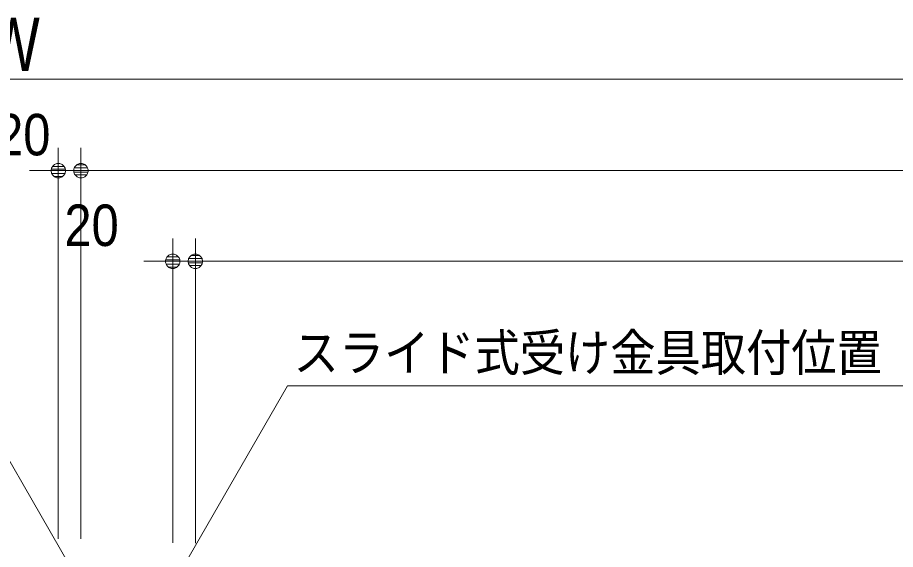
# Model space of a CAD drawing. Units: millimetres, scale not verified. Extents: x -6062 to 6062, y -3045 to 3045.
# Drawn here: x -3212 to -2436, y 406 to 875 of the extents above; entities that cross this region are included whole.
import ezdxf
from ezdxf.enums import TextEntityAlignment as Align

# ---------------------------------------------------------------- set-up
doc = ezdxf.new("R2010")
doc.units = ezdxf.units.MM
doc.header["$LTSCALE"] = 20
for name, color, linetype, lineweight in [('0-0_2寸法-1', 7, 'Continuous', 9), ('0-1_0', 7, 'Continuous', 9), ('0-2_2寸法-3', 7, 'Continuous', 9), ('0-3_2寸法-2', 7, 'Continuous', 9)]:
    doc.layers.add(name, color=color, linetype=linetype, lineweight=lineweight)
doc.styles.add('ＭＳ ゴシック', font='')
doc.styles.add('ＭＳ Ｐゴシック', font='')
doc.styles.get('ＭＳ ゴシック').set_extended_font_data('MS Gothic')
doc.styles.get('ＭＳ Ｐゴシック').set_extended_font_data('MS PGothic')

# ---------------------------------------------------------------- blocks, each defined once
blk = doc.blocks.new('_Dot')
at = {"layer": '0-1_0'}
for p, q in [((-10, 0), (-20, 0)), ((9.78, 2), (-9.78, 2)), ((7.99, 6), (-7.99, 6)), ((9.16, -3.98), (-9.16, -3.98)), ((6, -7.98), (-6, -7.98))]:
    blk.add_line(p, q, dxfattribs=at)
for points in [[(10, 0), (9.92, 1.25), (9.69, 2.49), (9.3, 3.68), (8.76, 4.82), (8.09, 5.88), (7.29, 6.85), (6.37, 7.71), (5.36, 8.44), (4.26, 9.05), (3.09, 9.51), (1.87, 9.82), (0.63, 9.98), (-0.63, 9.98), (-1.87, 9.82), (-3.09, 9.51), (-4.26, 9.05), (-5.36, 8.44), (-6.37, 7.71), (-7.29, 6.85), (-8.09, 5.88), (-8.76, 4.82), (-9.3, 3.68), (-9.69, 2.49), (-9.92, 1.25), (-10, 0), (0, 0)], [(-10, 0), (-9.92, -1.25), (-9.69, -2.49), (-9.3, -3.68), (-8.76, -4.82), (-8.09, -5.88), (-7.29, -6.85), (-6.37, -7.71), (-5.36, -8.44), (-4.26, -9.05), (-3.09, -9.51), (-1.87, -9.82), (-0.63, -9.98), (0.63, -9.98), (1.87, -9.82), (3.09, -9.51), (4.26, -9.05), (5.36, -8.44), (6.37, -7.71), (7.29, -6.85), (8.09, -5.88), (8.76, -4.82), (9.3, -3.68), (9.69, -2.49), (9.92, -1.25), (10, 0), (0, 0)]]:
    blk.add_lwpolyline(points, close=True, dxfattribs=at)

msp = doc.modelspace()

# ---------------------------------------------------------------- linework, layer by layer
at = {"layer": '0-0_2寸法-1'}
for p, q in [((-5581.79, 820.89), (-848.21, 820.89)), ((-3155.5, 415.08), (-3155.5, 760)), ((-3142.79, 740), (-848.21, 740)), ((-3054.5, 415.25), (-3054.5, 680)), ((-3041.79, 660), (-848.21, 660))]:
    msp.add_line(p, q, dxfattribs=at)
at = {"layer": '0-2_2寸法-3'}
for points in [[(-3165.5, 391.8), (-3256.83, 550), (-3873.62, 550)], [(-3064.5, 391.8), (-2973.17, 550), (-2371.24, 550)]]:
    msp.add_lwpolyline(points, dxfattribs=at)
at = {"layer": '0-3_2寸法-2'}
for p, q in [((-3175.5, 414.88), (-3175.5, 760)), ((-3155.5, 415.08), (-3155.5, 760)), ((-3188.21, 740), (-3200.92, 740)), ((-3155.5, 740), (-3175.5, 740)), ((-3142.79, 740), (-3130.08, 740)), ((-3074.5, 411.47), (-3074.5, 680)), ((-3054.5, 411.27), (-3054.5, 680)), ((-3087.21, 660), (-3099.92, 660)), ((-3054.5, 660), (-3074.5, 660)), ((-3041.79, 660), (-3029.08, 660))]:
    msp.add_line(p, q, dxfattribs=at)

# ---------------------------------------------------------------- block references
at = {"layer": '0-0_2寸法-1', "xscale": 0.6356201, "yscale": 0.6356201, "rotation": 180}
for p in [(-3155.5, 740), (-3054.5, 660)]:
    msp.add_blockref('_Dot', p, dxfattribs=at)
at = {"layer": '0-3_2寸法-2', "xscale": 0.6356201, "yscale": 0.6356201}
for p in [(-3175.5, 740), (-3074.5, 660)]:
    msp.add_blockref('_Dot', p, dxfattribs=at)
at = {"layer": '0-3_2寸法-2', "xscale": 0.6356201, "yscale": 0.6356201, "rotation": 180}
for p in [(-3155.5, 740), (-3054.5, 660)]:
    msp.add_blockref('_Dot', p, dxfattribs=at)

# ---------------------------------------------------------------- texts
at = {"layer": '0-0_2寸法-1', "style": 'ＭＳ Ｐゴシック', "width": 0.8}
msp.add_text('W', height=47.17, dxfattribs=at).set_placement((-3238.46, 813.82), align=Align.BOTTOM_LEFT)
at = {"layer": '0-2_2寸法-3', "style": 'ＭＳ ゴシック', "width": 0.9}
msp.add_text('スライド式受け金具取付位置', height=32.55, dxfattribs=at).set_placement((-2967.76, 553.34), align=Align.BOTTOM_LEFT)
at = {"layer": '0-3_2寸法-2', "style": 'ＭＳ Ｐゴシック', "width": 0.9}
for p in [(-3230.48, 742.48), (-3170.14, 662.48)]:
    msp.add_text('20', height=36.66, dxfattribs=at).set_placement(p, align=Align.BOTTOM_LEFT)

doc.saveas('drawing.dxf')
